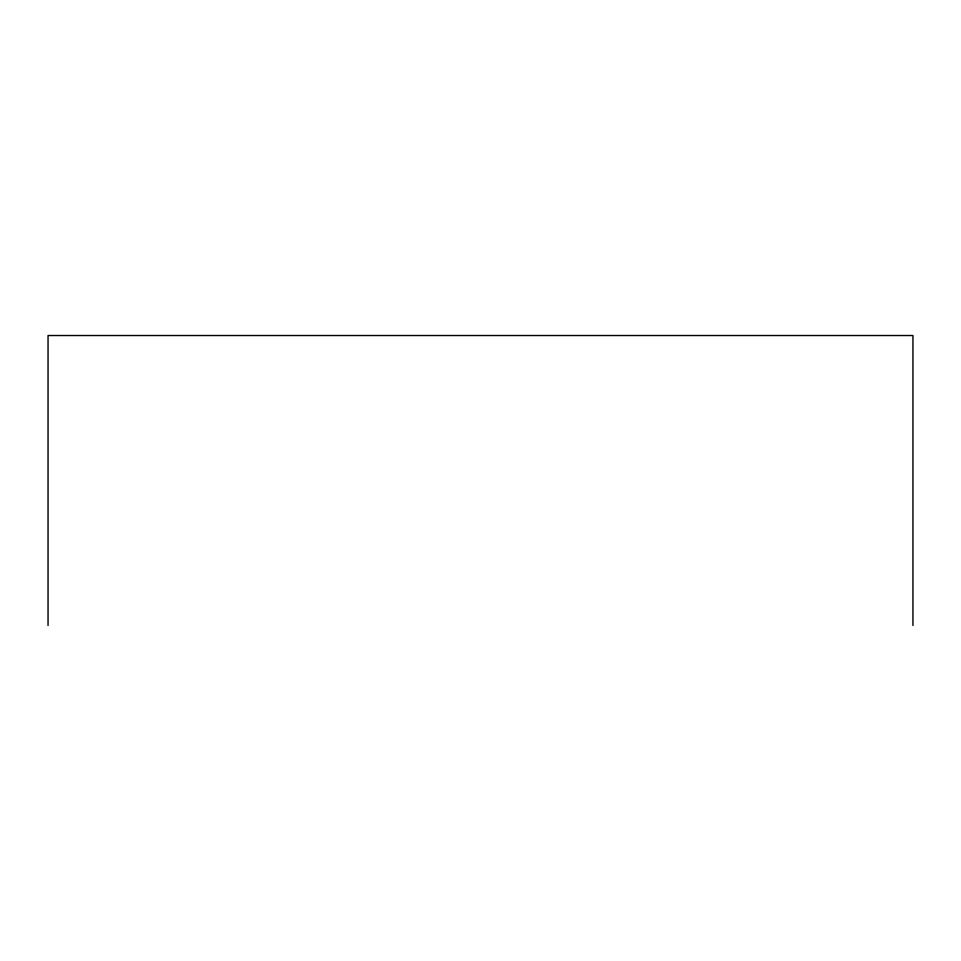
<?xml version="1.0" encoding="UTF-8"?>
<svg xmlns="http://www.w3.org/2000/svg" width="961" height="961" viewBox="0 0 961 961"><rect width="100%" height="100%" fill="white"/><g stroke="black" fill="none" stroke-linecap="round" stroke-linejoin="round"><path stroke-width="1.44" d="M912.95 625.479L912.95 335.521L48.05 335.521L48.05 625.479"/></g></svg>
